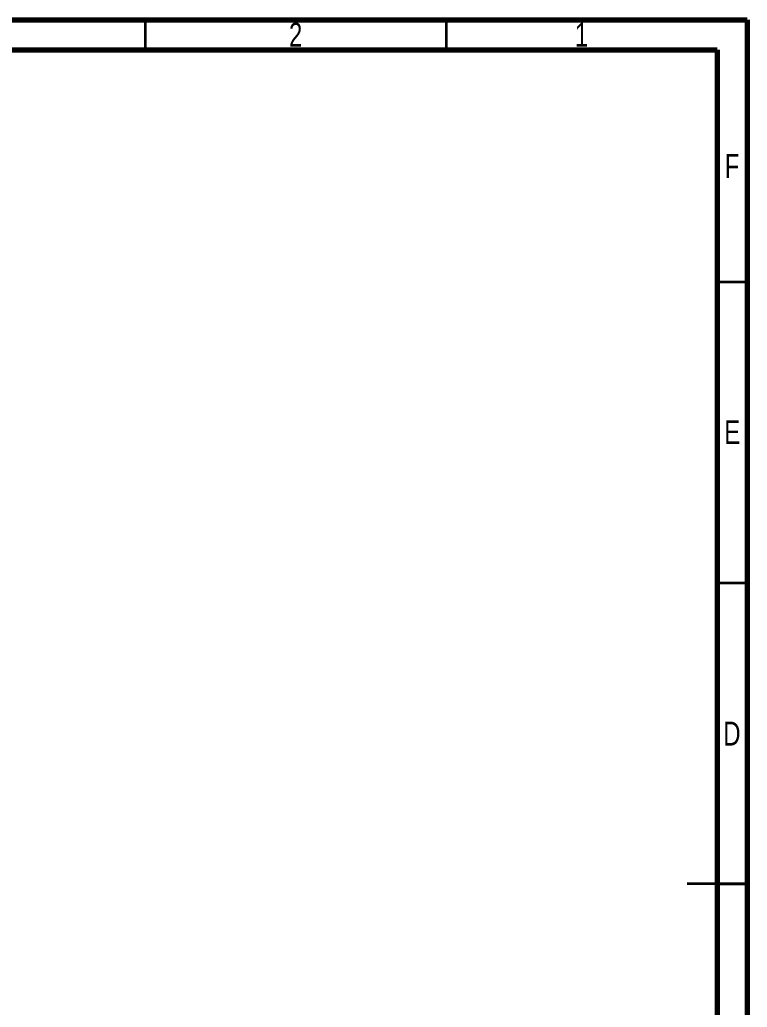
# Model space of a CAD drawing. Header units: millimetres. Extents: x 15 to 415, y 5 to 292.
# Drawn here: x 294.1 to 415, y 128 to 292 of the extents above; entities that cross this region are included whole.
import ezdxf

# ---------------------------------------------------------------- set-up
doc = ezdxf.new("R2010")
doc.units = ezdxf.units.MM
doc.layers.get('0').update_dxf_attribs({"lineweight": 5})
doc.styles.add('SLDTEXTSTYLE0', font='TXT', dxfattribs={"width": 0.75})

msp = doc.modelspace()

# ---------------------------------------------------------------- linework, layer by layer
at = {"color": 7, "linetype": 'Continuous', "lineweight": 70}
for p, q in [((15, 292), (415, 292)), ((415, 292), (415, 5)), ((20, 287), (410, 287)), ((410, 287), (410, 10))]:
    msp.add_line(p, q, dxfattribs=at)
at = {"color": 7, "linetype": 'Continuous', "lineweight": 35}
for p, q in [((315, 287), (315, 292)), ((365, 287), (365, 292)), ((410, 248.5), (415, 248.5)), ((410, 198.5), (415, 198.5)), ((415, 148.5), (405, 148.5)), ((410, 148.5), (415, 148.5))]:
    msp.add_line(p, q, dxfattribs=at)

# ---------------------------------------------------------------- texts
at = {"color": 7, "linetype": 'Continuous', "lineweight": 0, "char_height": 3.97, "attachment_point": 2, "style": 'SLDTEXTSTYLE0'}
for s, insert in [('2', (339.96, 291.5)), ('1', (387.46, 291.5)), ('F', (412.46, 269.69)), ('E', (412.51, 225.5)), ('D', (412.45, 175.44))]:
    msp.add_mtext(s, dxfattribs=dict(at, insert=insert))

doc.saveas('drawing.dxf')
